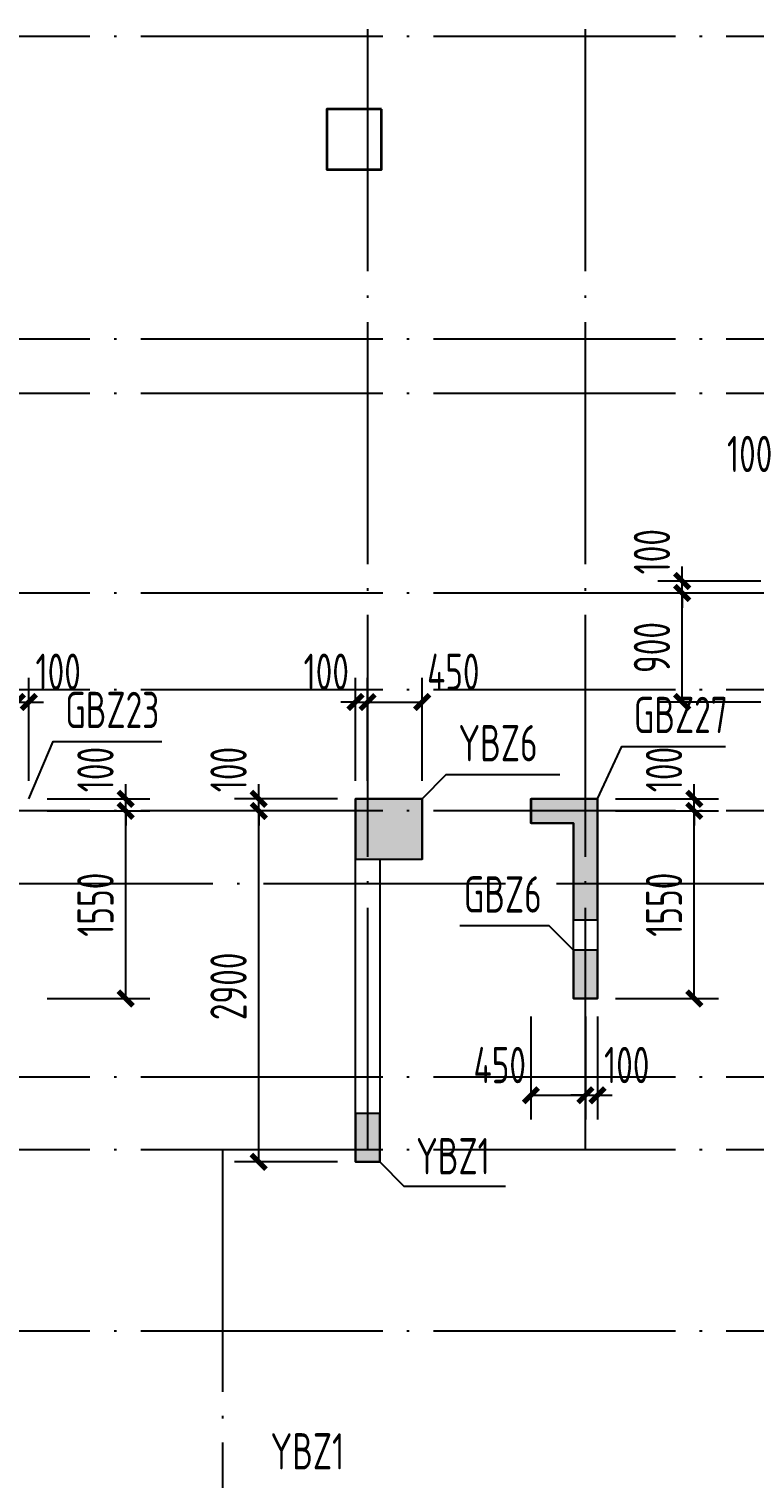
# Model space of a CAD drawing. Extents: x -1712635 to -854203, y -534641 to -21985.
# Drawn here: x -1356820 to -1350826, y -79201 to -67226 of the extents above; entities that cross this region are included whole.
import ezdxf
from ezdxf.enums import TextEntityAlignment as Align

# ---------------------------------------------------------------- set-up
doc = ezdxf.new("R2010")
doc.units = 0
doc.header["$LTSCALE"] = 1000
doc.linetypes.add('DOTE', pattern=[2.42, 2, -0.2, 0.02, -0.2])
doc.layers.get('0').update_dxf_attribs({"linetype": 'CONTINUOUS'})
doc.layers.get('Defpoints').update_dxf_attribs({"linetype": 'CONTINUOUS'})
for name, color, linetype in [('A-DOTE', 10, 'DOTE'), ('COLU_DE_TEXT', 7, 'CONTINUOUS'), ('LABEL', 1, 'CONTINUOUS'), ('S-Q墙实线', 6, 'CONTINUOUS'), ('S-Q墙标注', 3, 'CONTINUOUS'), ('S-X详图填充', 252, 'CONTINUOUS'), ('S-X详图实线', 4, 'CONTINUOUS'), ('S-Z柱实线', 6, 'CONTINUOUS')]:
    doc.layers.add(name, color=color, linetype=linetype)
doc.styles.add('TSSD_REIN', font='tssdeng.shx', dxfattribs={"width": 0.7, "height": 300, "bigfont": 'tssdchn.shx'})
doc.styles.add('结构文字', font='zstxt.shx', dxfattribs={"width": 0.7, "bigfont": 'zshz.shx'})
doc.dimstyles.new('STRUCK', dxfattribs={"dimtxt": 400, "dimasz": 121, "dimexe": 200, "dimexo": 150, "dimgap": 115, "dimtad": 1, "dimdec": 0, "dimdsep": 46, "dimtxsty": '结构文字', "dimblk": 'ARCHTICK', "dimcen": 400, "dimclrd": 3, "dimclre": 3, "dimclrt": 7, "dimadec": 0, "dimazin": 0, "dimtfac": 1, "dimtdec": 0, "dimtix": 1, "dimtmove": 2, "dimatfit": 3, "dimldrblk": '_DIMX', "dimfxl": 0, "dimtolj": 1, "dimtzin": 0, "dimarcsym": 0})

# ---------------------------------------------------------------- blocks, each defined once
blk = doc.blocks.new('_ArchTick')
at = {"color": 0, "const_width": 0.35}
blk.add_lwpolyline([(-0.5, -0.5), (0.5, 0.5)], dxfattribs=at)
blk = doc.blocks.new('*D566')
at = {"layer": 'Defpoints', "color": 0}
for p in [(-1356820, -73688), (-1356020, -73688), (-1356820, -75238)]:
    blk.add_point(p, dxfattribs=at)
at = {"layer": 'S-Q墙标注', "color": 3, "lineweight": -2}
for p, q in [((-1356670, -73688), (-1355820, -73688)), ((-1356020, -75238), (-1356020, -73688)), ((-1356670, -75238), (-1355820, -75238))]:
    blk.add_line(p, q, dxfattribs=at)
at = {"layer": 'S-Q墙标注', "color": 3, "lineweight": -2, "xscale": 121, "yscale": 121, "zscale": 121}
for p, rotation in [((-1356020, -73688), 90), ((-1356020, -75238), 270)]:
    blk.add_blockref('_ArchTick', p, dxfattribs=dict(at, rotation=rotation))
at = {"layer": 'S-Q墙标注', "color": 7, "insert": (-1356270, -74463), "char_height": 300, "attachment_point": 5, "rotation": 90, "style": 'TSSD_REIN'}
blk.add_mtext('\\A1;1550', dxfattribs=at)
blk = doc.blocks.new('_DIMX')
blk.add_line((-150, 0), (150, 0))
at = {"const_width": 50}
blk.add_lwpolyline([(-70, -70), (70, 70)], dxfattribs=at)
blk = doc.blocks.new('*D567')
at = {"layer": 'Defpoints', "color": 0}
for p in [(-1356820, -73588), (-1356020, -73588), (-1356820, -73688)]:
    blk.add_point(p, dxfattribs=at)
at = {"layer": 'S-Q墙标注', "color": 3, "lineweight": -2}
for p, q in [((-1356020, -73588), (-1356020, -73467)), ((-1356670, -73588), (-1355820, -73588)), ((-1356020, -73688), (-1356020, -73588)), ((-1356670, -73688), (-1355820, -73688)), ((-1356020, -73688), (-1356020, -73809))]:
    blk.add_line(p, q, dxfattribs=at)
at = {"layer": 'S-Q墙标注', "color": 3, "lineweight": -2, "xscale": 121, "yscale": 121, "zscale": 121}
for p, rotation in [((-1356020, -73588), 270), ((-1356020, -73688), 90)]:
    blk.add_blockref('_ArchTick', p, dxfattribs=dict(at, rotation=rotation))
at = {"layer": 'S-Q墙标注', "color": 7, "insert": (-1356270, -73346), "char_height": 300, "attachment_point": 5, "rotation": 90, "style": 'TSSD_REIN'}
blk.add_mtext('\\A1;100', dxfattribs=at)
blk = doc.blocks.new('*D569')
at = {"layer": 'Defpoints', "color": 0}
for p in [(-1356820, -72788), (-1356920, -73588), (-1356820, -73588)]:
    blk.add_point(p, dxfattribs=at)
at = {"layer": 'S-Q墙标注', "color": 3, "lineweight": -2}
for p, q in [((-1356920, -73438), (-1356920, -72588)), ((-1356820, -73438), (-1356820, -72588)), ((-1356920, -72788), (-1357041, -72788)), ((-1356920, -72788), (-1356820, -72788)), ((-1356820, -72788), (-1356699, -72788))]:
    blk.add_line(p, q, dxfattribs=at)
at = {"layer": 'S-Q墙标注', "color": 3, "lineweight": -2, "xscale": 121, "yscale": 121, "zscale": 121}
blk.add_blockref('_ArchTick', (-1356920, -72788), dxfattribs=at)
at = {"layer": 'S-Q墙标注', "color": 3, "lineweight": -2, "xscale": 121, "yscale": 121, "zscale": 121, "rotation": 180}
blk.add_blockref('_ArchTick', (-1356820, -72788), dxfattribs=at)
at = {"layer": 'S-Q墙标注', "color": 7, "insert": (-1356578, -72538), "char_height": 300, "attachment_point": 5, "style": 'TSSD_REIN'}
blk.add_mtext('\\A1;100', dxfattribs=at)
blk = doc.blocks.new('*D570')
at = {"layer": 'Defpoints', "color": 0}
for p in [(-1354920, -73688), (-1354120, -73688), (-1354120, -76588)]:
    blk.add_point(p, dxfattribs=at)
at = {"layer": 'S-Q墙标注', "color": 3, "lineweight": -2}
for p, q in [((-1354270, -73688), (-1355120, -73688)), ((-1354920, -76588), (-1354920, -73688)), ((-1354270, -76588), (-1355120, -76588))]:
    blk.add_line(p, q, dxfattribs=at)
at = {"layer": 'S-Q墙标注', "color": 3, "lineweight": -2, "xscale": 121, "yscale": 121, "zscale": 121}
for p, rotation in [((-1354920, -73688), 90), ((-1354920, -76588), 270)]:
    blk.add_blockref('_ArchTick', p, dxfattribs=dict(at, rotation=rotation))
at = {"layer": 'S-Q墙标注', "color": 7, "insert": (-1355170, -75138), "char_height": 300, "attachment_point": 5, "rotation": 90, "style": 'TSSD_REIN'}
blk.add_mtext('\\A1;2900', dxfattribs=at)
blk = doc.blocks.new('*D571')
at = {"layer": 'Defpoints', "color": 0}
for p in [(-1354920, -73588), (-1354120, -73588), (-1354120, -73688)]:
    blk.add_point(p, dxfattribs=at)
at = {"layer": 'S-Q墙标注', "color": 3, "lineweight": -2}
for p, q in [((-1354920, -73588), (-1354920, -73467)), ((-1354270, -73588), (-1355120, -73588)), ((-1354920, -73688), (-1354920, -73588)), ((-1354270, -73688), (-1355120, -73688)), ((-1354920, -73688), (-1354920, -73809))]:
    blk.add_line(p, q, dxfattribs=at)
at = {"layer": 'S-Q墙标注', "color": 3, "lineweight": -2, "xscale": 121, "yscale": 121, "zscale": 121}
for p, rotation in [((-1354920, -73588), 270), ((-1354920, -73688), 90)]:
    blk.add_blockref('_ArchTick', p, dxfattribs=dict(at, rotation=rotation))
at = {"layer": 'S-Q墙标注', "color": 7, "insert": (-1355170, -73346), "char_height": 300, "attachment_point": 5, "rotation": 90, "style": 'TSSD_REIN'}
blk.add_mtext('\\A1;100', dxfattribs=at)
blk = doc.blocks.new('*D572')
at = {"layer": 'Defpoints', "color": 0}
for p in [(-1354020, -72788), (-1354120, -73588), (-1354020, -73588)]:
    blk.add_point(p, dxfattribs=at)
at = {"layer": 'S-Q墙标注', "color": 3, "lineweight": -2}
for p, q in [((-1354120, -73438), (-1354120, -72588)), ((-1354020, -73438), (-1354020, -72588)), ((-1354120, -72788), (-1354241, -72788)), ((-1354120, -72788), (-1354020, -72788)), ((-1354020, -72788), (-1353899, -72788))]:
    blk.add_line(p, q, dxfattribs=at)
at = {"layer": 'S-Q墙标注', "color": 3, "lineweight": -2, "xscale": 121, "yscale": 121, "zscale": 121}
blk.add_blockref('_ArchTick', (-1354120, -72788), dxfattribs=at)
at = {"layer": 'S-Q墙标注', "color": 3, "lineweight": -2, "xscale": 121, "yscale": 121, "zscale": 121, "rotation": 180}
blk.add_blockref('_ArchTick', (-1354020, -72788), dxfattribs=at)
at = {"layer": 'S-Q墙标注', "color": 7, "insert": (-1354362, -72538), "char_height": 300, "attachment_point": 5, "style": 'TSSD_REIN'}
blk.add_mtext('\\A1;100', dxfattribs=at)
blk = doc.blocks.new('*D573')
at = {"layer": 'Defpoints', "color": 0}
for p in [(-1353570, -72788), (-1354020, -73588), (-1353570, -73588)]:
    blk.add_point(p, dxfattribs=at)
at = {"layer": 'S-Q墙标注', "color": 3, "lineweight": -2}
for p, q in [((-1354020, -73438), (-1354020, -72588)), ((-1353570, -73438), (-1353570, -72588)), ((-1354020, -72788), (-1353570, -72788))]:
    blk.add_line(p, q, dxfattribs=at)
at = {"layer": 'S-Q墙标注', "color": 3, "lineweight": -2, "xscale": 121, "yscale": 121, "zscale": 121, "rotation": 180}
blk.add_blockref('_ArchTick', (-1354020, -72788), dxfattribs=at)
at = {"layer": 'S-Q墙标注', "color": 3, "lineweight": -2, "xscale": 121, "yscale": 121, "zscale": 121}
blk.add_blockref('_ArchTick', (-1353570, -72788), dxfattribs=at)
at = {"layer": 'S-Q墙标注', "color": 7, "insert": (-1353312, -72538), "char_height": 300, "attachment_point": 5, "style": 'TSSD_REIN'}
blk.add_mtext('\\A1;450', dxfattribs=at)
blk = doc.blocks.new('*D574')
at = {"layer": 'Defpoints', "color": 0}
for p in [(-1352120, -73688), (-1351320, -73688), (-1352120, -75238)]:
    blk.add_point(p, dxfattribs=at)
at = {"layer": 'S-Q墙标注', "color": 3, "lineweight": -2}
for p, q in [((-1351970, -73688), (-1351120, -73688)), ((-1351320, -75238), (-1351320, -73688)), ((-1351970, -75238), (-1351120, -75238))]:
    blk.add_line(p, q, dxfattribs=at)
at = {"layer": 'S-Q墙标注', "color": 3, "lineweight": -2, "xscale": 121, "yscale": 121, "zscale": 121}
for p, rotation in [((-1351320, -73688), 90), ((-1351320, -75238), 270)]:
    blk.add_blockref('_ArchTick', p, dxfattribs=dict(at, rotation=rotation))
at = {"layer": 'S-Q墙标注', "color": 7, "insert": (-1351570, -74463), "char_height": 300, "attachment_point": 5, "rotation": 90, "style": 'TSSD_REIN'}
blk.add_mtext('\\A1;1550', dxfattribs=at)
blk = doc.blocks.new('*D575')
at = {"layer": 'Defpoints', "color": 0}
for p in [(-1352120, -73588), (-1351320, -73588), (-1352120, -73688)]:
    blk.add_point(p, dxfattribs=at)
at = {"layer": 'S-Q墙标注', "color": 3, "lineweight": -2}
for p, q in [((-1351320, -73588), (-1351320, -73467)), ((-1351970, -73588), (-1351120, -73588)), ((-1351320, -73688), (-1351320, -73588)), ((-1351970, -73688), (-1351120, -73688)), ((-1351320, -73688), (-1351320, -73809))]:
    blk.add_line(p, q, dxfattribs=at)
at = {"layer": 'S-Q墙标注', "color": 3, "lineweight": -2, "xscale": 121, "yscale": 121, "zscale": 121}
for p, rotation in [((-1351320, -73588), 270), ((-1351320, -73688), 90)]:
    blk.add_blockref('_ArchTick', p, dxfattribs=dict(at, rotation=rotation))
at = {"layer": 'S-Q墙标注', "color": 7, "insert": (-1351570, -73346), "char_height": 300, "attachment_point": 5, "rotation": 90, "style": 'TSSD_REIN'}
blk.add_mtext('\\A1;100', dxfattribs=at)
blk = doc.blocks.new('*D576')
at = {"layer": 'Defpoints', "color": 0}
for p in [(-1352670, -75238), (-1352220, -75238), (-1352220, -76038)]:
    blk.add_point(p, dxfattribs=at)
at = {"layer": 'S-Q墙标注', "color": 3, "lineweight": -2}
for p, q in [((-1352670, -75388), (-1352670, -76238)), ((-1352220, -75388), (-1352220, -76238)), ((-1352670, -76038), (-1352220, -76038))]:
    blk.add_line(p, q, dxfattribs=at)
at = {"layer": 'S-Q墙标注', "color": 3, "lineweight": -2, "xscale": 121, "yscale": 121, "zscale": 121, "rotation": 180}
blk.add_blockref('_ArchTick', (-1352670, -76038), dxfattribs=at)
at = {"layer": 'S-Q墙标注', "color": 3, "lineweight": -2, "xscale": 121, "yscale": 121, "zscale": 121}
blk.add_blockref('_ArchTick', (-1352220, -76038), dxfattribs=at)
at = {"layer": 'S-Q墙标注', "color": 7, "insert": (-1352928, -75788), "char_height": 300, "attachment_point": 5, "style": 'TSSD_REIN'}
blk.add_mtext('\\A1;450', dxfattribs=at)
blk = doc.blocks.new('*D577')
at = {"layer": 'Defpoints', "color": 0}
for p in [(-1352220, -75238), (-1352120, -75238), (-1352120, -76038)]:
    blk.add_point(p, dxfattribs=at)
at = {"layer": 'S-Q墙标注', "color": 3, "lineweight": -2}
for p, q in [((-1352220, -75388), (-1352220, -76238)), ((-1352120, -75388), (-1352120, -76238)), ((-1352220, -76038), (-1352341, -76038)), ((-1352220, -76038), (-1352120, -76038)), ((-1352120, -76038), (-1351999, -76038))]:
    blk.add_line(p, q, dxfattribs=at)
at = {"layer": 'S-Q墙标注', "color": 3, "lineweight": -2, "xscale": 121, "yscale": 121, "zscale": 121}
blk.add_blockref('_ArchTick', (-1352220, -76038), dxfattribs=at)
at = {"layer": 'S-Q墙标注', "color": 3, "lineweight": -2, "xscale": 121, "yscale": 121, "zscale": 121, "rotation": 180}
blk.add_blockref('_ArchTick', (-1352120, -76038), dxfattribs=at)
at = {"layer": 'S-Q墙标注', "color": 7, "insert": (-1351878, -75788), "char_height": 300, "attachment_point": 5, "style": 'TSSD_REIN'}
blk.add_mtext('\\A1;100', dxfattribs=at)
blk = doc.blocks.new('*D582')
at = {"layer": 'Defpoints', "color": 0}
for p in [(-1351420, -71888), (-1350620, -71888), (-1350620, -72788)]:
    blk.add_point(p, dxfattribs=at)
at = {"layer": 'S-Q墙标注', "color": 3, "lineweight": -2}
for p, q in [((-1350770, -71888), (-1351620, -71888)), ((-1351420, -72788), (-1351420, -71888)), ((-1350770, -72788), (-1351620, -72788))]:
    blk.add_line(p, q, dxfattribs=at)
at = {"layer": 'S-Q墙标注', "color": 3, "lineweight": -2, "xscale": 121, "yscale": 121, "zscale": 121}
for p, rotation in [((-1351420, -71888), 90), ((-1351420, -72788), 270)]:
    blk.add_blockref('_ArchTick', p, dxfattribs=dict(at, rotation=rotation))
at = {"layer": 'S-Q墙标注', "color": 7, "insert": (-1351670, -72338), "char_height": 300, "attachment_point": 5, "rotation": 90, "style": 'TSSD_REIN'}
blk.add_mtext('\\A1;900', dxfattribs=at)
blk = doc.blocks.new('*D583')
at = {"layer": 'Defpoints', "color": 0}
for p in [(-1351420, -71788), (-1350620, -71788), (-1350620, -71888)]:
    blk.add_point(p, dxfattribs=at)
at = {"layer": 'S-Q墙标注', "color": 3, "lineweight": -2}
for p, q in [((-1351420, -71788), (-1351420, -71667)), ((-1350770, -71788), (-1351620, -71788)), ((-1351420, -71888), (-1351420, -71788)), ((-1350770, -71888), (-1351620, -71888)), ((-1351420, -71888), (-1351420, -72009))]:
    blk.add_line(p, q, dxfattribs=at)
at = {"layer": 'S-Q墙标注', "color": 3, "lineweight": -2, "xscale": 121, "yscale": 121, "zscale": 121}
for p, rotation in [((-1351420, -71788), 270), ((-1351420, -71888), 90)]:
    blk.add_blockref('_ArchTick', p, dxfattribs=dict(at, rotation=rotation))
at = {"layer": 'S-Q墙标注', "color": 7, "insert": (-1351670, -71546), "char_height": 300, "attachment_point": 5, "rotation": 90, "style": 'TSSD_REIN'}
blk.add_mtext('\\A1;100', dxfattribs=at)
blk = doc.blocks.new('*D584')
at = {"layer": 'Defpoints', "color": 0}
for p in [(-1350520, -70988), (-1350620, -71788), (-1350520, -71788)]:
    blk.add_point(p, dxfattribs=at)
at = {"layer": 'S-Q墙标注', "color": 3, "lineweight": -2}
for p, q in [((-1350620, -71638), (-1350620, -70788)), ((-1350520, -71638), (-1350520, -70788)), ((-1350620, -70988), (-1350741, -70988)), ((-1350620, -70988), (-1350520, -70988)), ((-1350520, -70988), (-1350399, -70988))]:
    blk.add_line(p, q, dxfattribs=at)
at = {"layer": 'S-Q墙标注', "color": 3, "lineweight": -2, "xscale": 121, "yscale": 121, "zscale": 121}
blk.add_blockref('_ArchTick', (-1350620, -70988), dxfattribs=at)
at = {"layer": 'S-Q墙标注', "color": 3, "lineweight": -2, "xscale": 121, "yscale": 121, "zscale": 121, "rotation": 180}
blk.add_blockref('_ArchTick', (-1350520, -70988), dxfattribs=at)
at = {"layer": 'S-Q墙标注', "color": 7, "insert": (-1350862, -70738), "char_height": 300, "attachment_point": 5, "style": 'TSSD_REIN'}
blk.add_mtext('\\A1;100', dxfattribs=at)
blk = doc.blocks.new('20210825.17464595')
at = {"layer": 'A-DOTE'}
for p, q in [((9300, 11900), (9300, 22300)), ((11100, 11900), (11100, 22300)), ((57823.9, 21100), (3600, 21100)), ((57823.9, 18600), (3600, 18600)), ((57823.9, 18150), (3600, 18150)), ((57823.9, 16500), (3600, 16500)), ((57823.9, 15700), (3600, 15700)), ((57823.9, 14700), (3600, 14700)), ((3600, 14100.3), (57823.9, 14100.3)), ((57823.9, 12500), (3600, 12500)), ((57823.9, 11900), (3600, 11900)), ((8100, 11900), (8100, 3600)), ((57823.9, 10400), (3600, 10400))]:
    blk.add_line(p, q, dxfattribs=at)

msp = doc.modelspace()

# ---------------------------------------------------------------- hatches: boundary and pattern name
at = {"layer": 'S-X详图填充'}
h = msp.add_hatch(color=256, dxfattribs=at)
h.dxf.hatch_style = 1
h.paths.add_polyline_path([(-1354119.64, -74087.99), (-1353919.64, -74087.99), (-1353569.64, -74087.99), (-1353569.64, -73587.99), (-1354119.64, -73587.99)])
h = msp.add_hatch(color=256, dxfattribs=at)
h.dxf.hatch_style = 1
h.paths.add_polyline_path([(-1352319.65, -74587.99), (-1352119.65, -74587.99), (-1352119.64, -73587.99), (-1352669.56, -73587.99), (-1352669.56, -73787.99), (-1352319.64, -73787.99)])
h = msp.add_hatch(color=256, dxfattribs=at)
h.dxf.hatch_style = 1
h.paths.add_polyline_path([(-1352119.64, -74837.99), (-1352319.64, -74837.99), (-1352319.64, -75237.99), (-1352119.64, -75237.99)])
h = msp.add_hatch(color=256, dxfattribs=at)
h.dxf.hatch_style = 1
h.paths.add_polyline_path([(-1353919.64, -76187.99), (-1354119.64, -76187.99), (-1354119.64, -76587.99), (-1353919.64, -76587.99)])

# ---------------------------------------------------------------- linework, layer by layer
at = {"layer": 'LABEL', "color": 6}
for points in [[(-1356819.64, -73587.99), (-1356619.64, -73113.66), (-1355720.83, -73113.66)], [(-1352119.64, -73587.99), (-1351919.64, -73154.96), (-1351062.27, -73154.96)], [(-1353569.64, -73587.99), (-1353369.64, -73387.99), (-1352431.68, -73387.99)], [(-1352319.64, -74837.99), (-1352519.64, -74637.99), (-1353258.41, -74637.99)], [(-1353919.64, -76587.99), (-1353719.64, -76787.99), (-1352879.64, -76787.99)]]:
    msp.add_lwpolyline(points, dxfattribs=at)
at = {"layer": 'S-Q墙实线'}
for points in [[(-1353569.65, -74088.01), (-1353919.65, -74088.01), (-1353919.65, -76588.01), (-1354119.65, -76588.01), (-1354119.65, -73588.01), (-1353569.65, -73588.01)], [(-1352119.65, -73588.01), (-1352119.65, -75238.01), (-1352319.65, -75238.01), (-1352319.65, -73788.01), (-1352669.65, -73788.01), (-1352669.65, -73588.01)]]:
    msp.add_lwpolyline(points, close=True, dxfattribs=at)
at = {"layer": 'S-X详图实线'}
for points in [[(-1354119.64, -74087.99), (-1353919.64, -74087.99), (-1353569.64, -74087.99), (-1353569.64, -73587.99), (-1354119.64, -73587.99), (-1354119.64, -74087.99)], [(-1352319.64, -74587.99), (-1352119.64, -74587.99), (-1352119.64, -73587.99), (-1352669.56, -73587.99), (-1352669.56, -73787.99), (-1352319.64, -73787.99), (-1352319.64, -74587.99)], [(-1352119.64, -74837.99), (-1352319.64, -74837.99), (-1352319.64, -75237.99), (-1352119.64, -75237.99), (-1352119.64, -74837.99)], [(-1353919.64, -76187.99), (-1354119.64, -76187.99), (-1354119.64, -76587.99), (-1353919.64, -76587.99), (-1353919.64, -76187.99)]]:
    msp.add_lwpolyline(points, close=True, dxfattribs=at)
at = {"layer": 'S-Z柱实线', "lineweight": 35}
msp.add_lwpolyline([(-1353906.38, -67888), (-1354356.38, -67888), (-1354356.38, -68388), (-1353906.38, -68388)], close=True, dxfattribs=at)

# ---------------------------------------------------------------- block references
at = {"layer": 'A-DOTE', "color": 2}
msp.add_blockref('20210825.17464595', (-1363319.65, -88388.04), dxfattribs=at)

# ---------------------------------------------------------------- texts
at = {"layer": 'COLU_DE_TEXT', "color": 7, "style": 'TSSD_REIN', "width": 0.7}
for s, p in [('GBZ23', (-1356519.64, -73093.66)), ('GBZ27', (-1351819.64, -73134.96)), ('YBZ6', (-1353269.64, -73367.99)), ('GBZ6', (-1353225.41, -74617.99)), ('YBZ1', (-1353619.64, -76781.1)), ('YBZ1', (-1354823.13, -79220.07))]:
    msp.add_text(s, height=300, dxfattribs=at).set_placement(p, align=Align.BOTTOM_LEFT)

# ---------------------------------------------------------------- dimensions: what is measured, and where the dimension line sits
at = {"layer": 'S-Q墙标注'}
for base, p1, p2, picture, middle in [((-1350519.65, -70987.99), (-1350619.65, -71787.99), (-1350519.65, -71787.99), '*D584', (-1350861.58, -70737.99)), ((-1356819.64, -72787.99), (-1356919.65, -73587.99), (-1356819.64, -73587.99), '*D569', (-1356577.72, -72537.99)), ((-1354019.65, -72787.99), (-1354119.64, -73587.99), (-1354019.65, -73587.99), '*D572', (-1354361.56, -72537.99)), ((-1353569.64, -72787.99), (-1354019.65, -73587.99), (-1353569.64, -73587.99), '*D573', (-1353311.56, -72537.99)), ((-1352219.64, -76037.99), (-1352669.55, -75237.99), (-1352219.64, -75237.99), '*D576', (-1352927.63, -75787.99)), ((-1352119.63, -76037.99), (-1352219.64, -75237.99), (-1352119.63, -75237.99), '*D577', (-1351877.71, -75787.99))]:
    dim = msp.add_linear_dim(base=base, p1=p1, p2=p2, dimstyle='STRUCK', override={"dimtxt": 300, "dimgap": 100, "dimtxsty": 'TSSD_REIN'}, dxfattribs=at)
    dim.commit()
    dim.dimension.update_dxf_attribs({"geometry": picture, "text_midpoint": middle, "dimtype": 160})
for base, p1, p2, picture, middle in [((-1351419.65, -71787.99), (-1350619.65, -71887.99), (-1350619.65, -71787.99), '*D583', (-1351669.65, -71546.07)), ((-1356019.64, -73587.99), (-1356819.64, -73687.99), (-1356819.64, -73587.99), '*D567', (-1356269.64, -73346.07)), ((-1354919.64, -73587.99), (-1354119.64, -73687.99), (-1354119.64, -73587.99), '*D571', (-1355169.64, -73346.07)), ((-1351319.64, -73587.99), (-1352119.64, -73687.99), (-1352119.64, -73587.99), '*D575', (-1351569.64, -73346.07))]:
    dim = msp.add_linear_dim(base=base, p1=p1, p2=p2, angle=90, dimstyle='STRUCK', override={"dimtxt": 300, "dimgap": 100, "dimtxsty": 'TSSD_REIN'}, dxfattribs=at)
    dim.commit()
    dim.dimension.update_dxf_attribs({"geometry": picture, "text_midpoint": middle, "dimtype": 160})
for base, p1, p2, picture, middle in [((-1351419.65, -71887.99), (-1350619.65, -72787.99), (-1350619.65, -71887.99), '*D582', (-1351669.65, -72337.99)), ((-1356019.64, -73687.99), (-1356819.64, -75237.97), (-1356819.64, -73687.99), '*D566', (-1356269.64, -74462.98)), ((-1354919.64, -73687.99), (-1354119.64, -76587.99), (-1354119.64, -73687.99), '*D570', (-1355169.64, -75137.99)), ((-1351319.64, -73687.99), (-1352119.64, -75237.99), (-1352119.64, -73687.99), '*D574', (-1351569.64, -74462.99))]:
    dim = msp.add_linear_dim(base=base, p1=p1, p2=p2, angle=90, dimstyle='STRUCK', override={"dimtxt": 300, "dimgap": 100, "dimtxsty": 'TSSD_REIN'}, dxfattribs=at)
    dim.commit()
    dim.dimension.update_dxf_attribs({"geometry": picture, "text_midpoint": middle})

doc.saveas('drawing.dxf')
